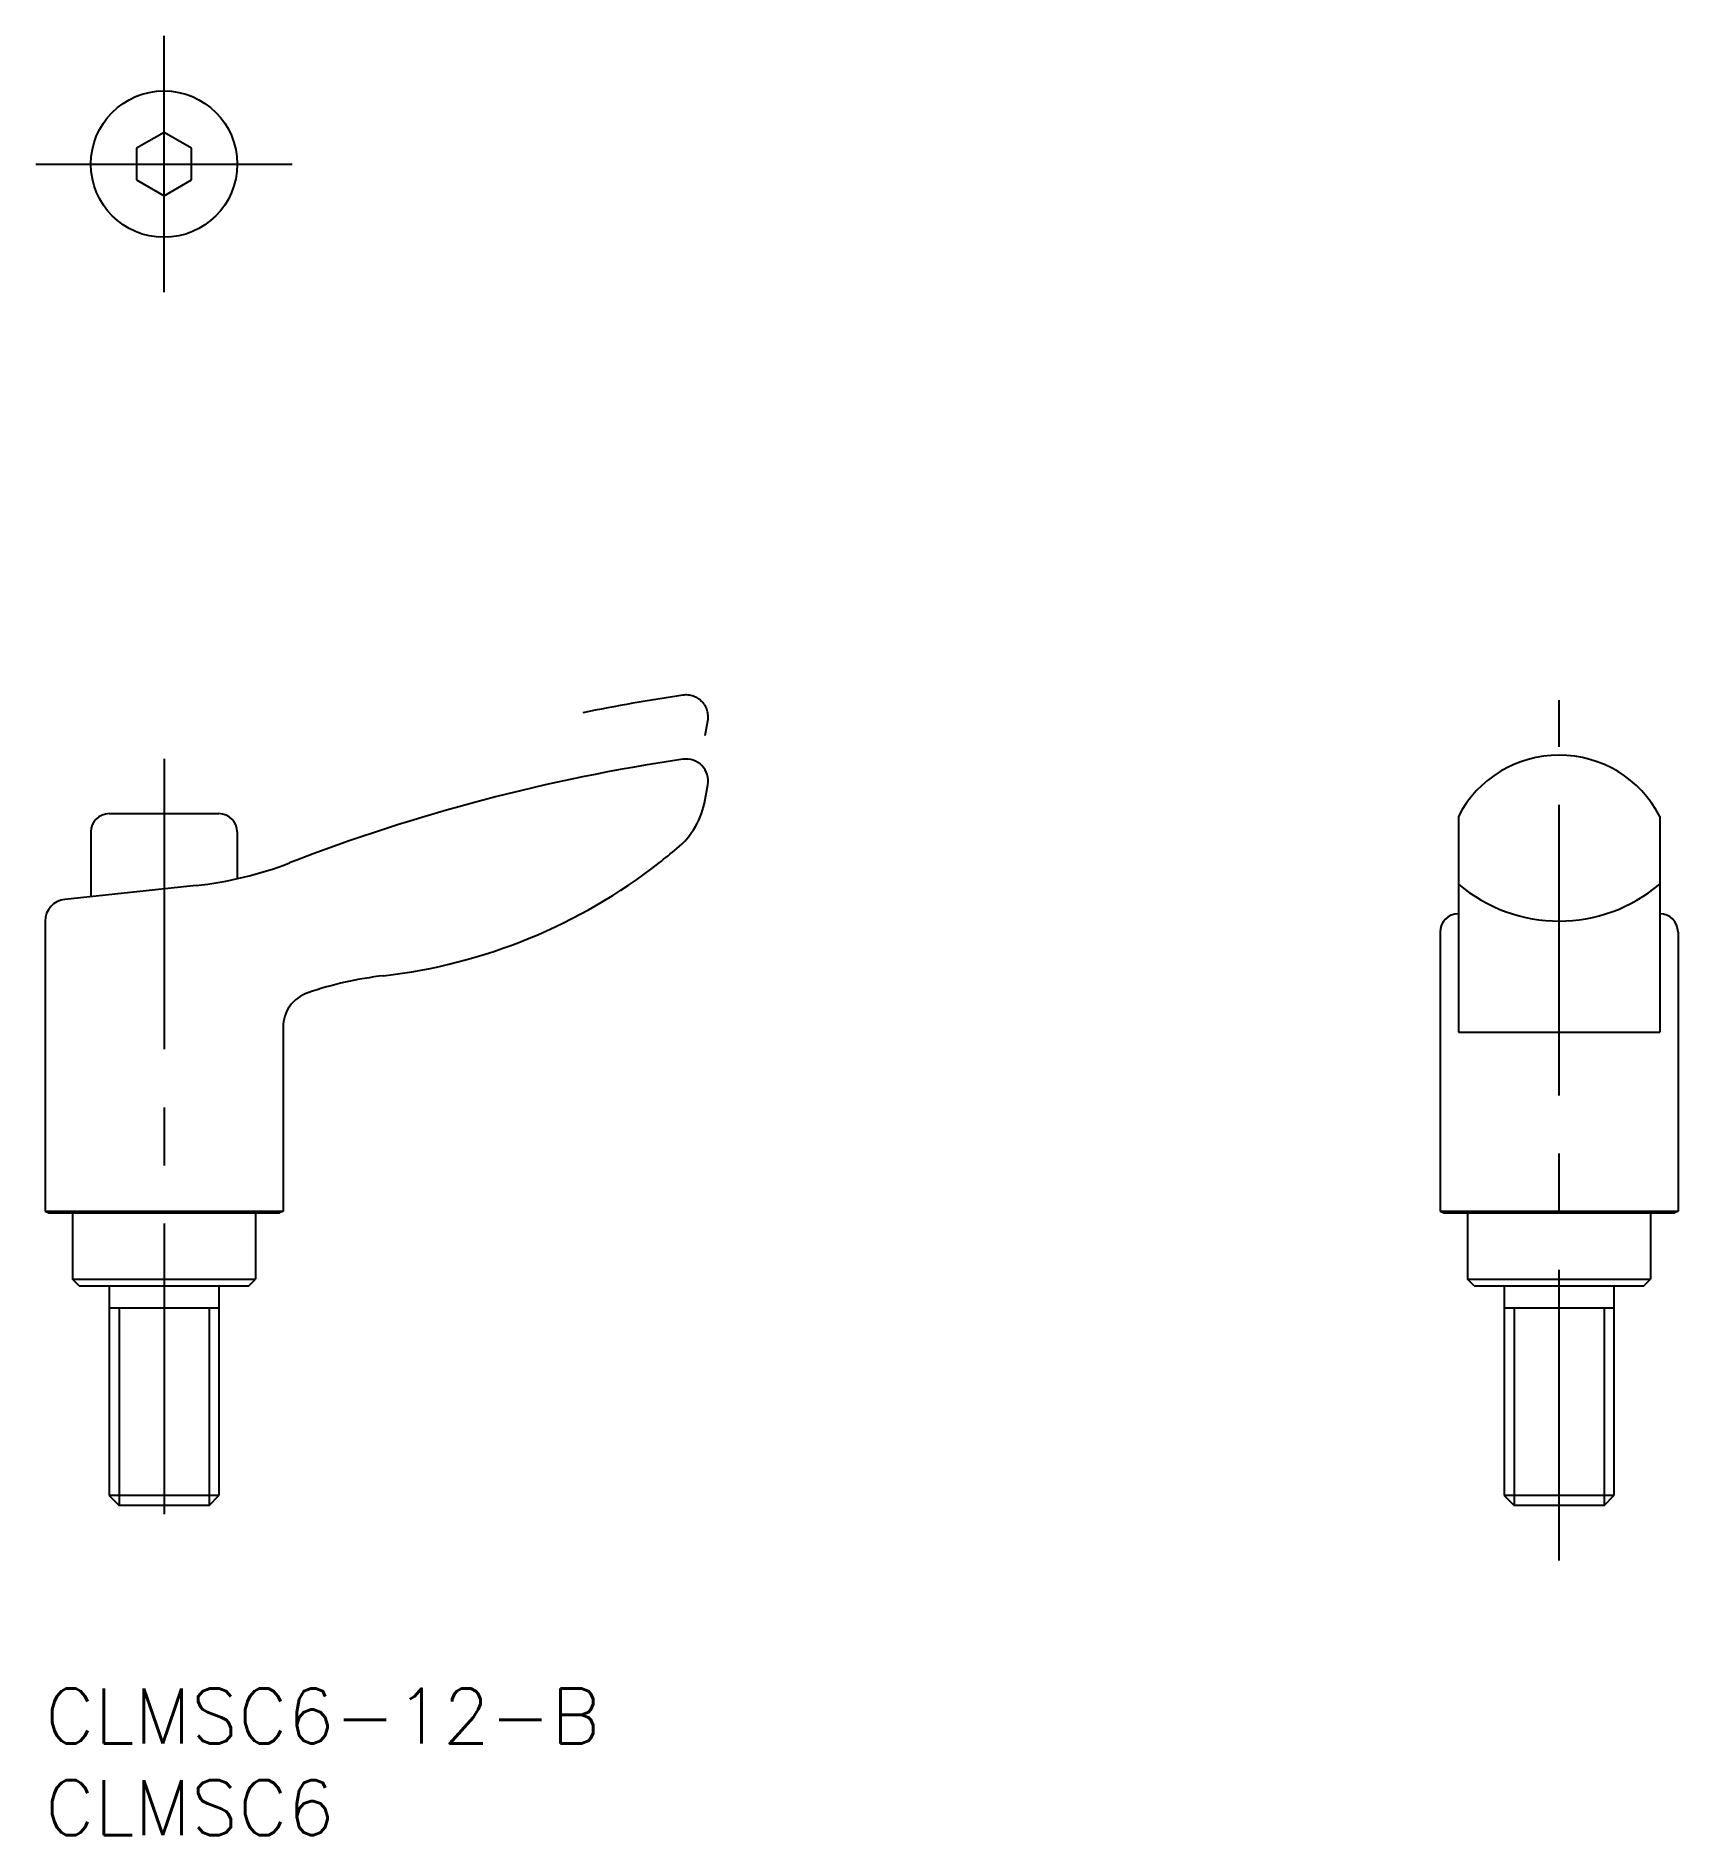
# Model space of a CAD drawing. Extents: x -0.5 to 89.2, y -8 to 90.3.
import ezdxf

# ---------------------------------------------------------------- set-up
doc = ezdxf.new("R2010")
doc.units = 0
doc.header["$LTSCALE"] = 0.5
doc.linetypes.add('CENTER', pattern=[50.8, 31.75, -6.35, 6.35, -6.35])
doc.linetypes.add('PHANTOM', pattern=[63.5, 31.75, -6.35, 6.35, -6.35, 6.35, -6.35])
for name, color, linetype in [('MSM_CENTER', 1, 'CENTER'), ('MSM_CONTINUOUS', 7, 'CONTINUOUS'), ('MSM_IMAGINARY', 6, 'PHANTOM'), ('MSM_NARROW', 5, 'CONTINUOUS'), ('MSM_PART_NUMBER', 7, 'CONTINUOUS')]:
    doc.layers.add(name, color=color, linetype=linetype)
doc.styles.get("Standard").update_dxf_attribs({"font": 'txt.shx', "height": 3, "bigfont": 'bigfont.shx'})

# ---------------------------------------------------------------- blocks, each defined once
blk = doc.blocks.new('*U2')
at = {"layer": 'MSM_PART_NUMBER'}
blk.add_text('CLMSC6-12-B', height=3, dxfattribs=at).set_placement((0, -3))
blk = doc.blocks.new('*U3')
at = {"layer": 'MSM_PART_NUMBER'}
blk.add_text('CLMSC6', height=3, dxfattribs=at).set_placement((0, -8))

msp = doc.modelspace()

# ---------------------------------------------------------------- linework, layer by layer
at = {"layer": 'MSM_CENTER'}
for p, q in [((6.5, 76.285133), (6.5, 90.285133)), ((-0.5, 83.285133), (13.5, 83.285133)), ((82.732009, 7), (82.732009, 54)), ((6.5, 50.8), (6.5, 7))]:
    msp.add_line(p, q, dxfattribs=at)
at = {"layer": 'MSM_CONTINUOUS'}
for p, q in [((6.5, 85.017184), (5, 84.151159)), ((8, 84.151159), (6.5, 85.017184)), ((5, 84.151159), (5, 82.419108)), ((8, 82.419108), (8, 84.151159)), ((5, 82.419108), (6.5, 81.553082)), ((6.5, 81.553082), (8, 82.419108)), ((36.071112, 48.567653), (36.213778, 49.376755)), ((3.5, 47.8), (9.5, 47.8)), ((77.227065, 47.647584), (77.227065, 35.865194)), ((88.236953, 47.647584), (88.236953, 35.865194)), ((2.5, 46.8), (2.5, 43.265294)), ((10.5, 46.8), (10.5, 44.285733)), ((8.245535, 43.874998), (1.07337, 43.113903)), ((0, 41.920604), (0, 26.085807)), ((76.232009, 41.329693), (76.232009, 26.085807)), ((89.232009, 41.329693), (89.232009, 26.085807)), ((13, 36.121805), (13, 26.085807)), ((77.227065, 35.865194), (88.236953, 35.865194)), ((0, 26.085807), (13, 26.085807)), ((0, 26.085807), (0.200763, 26)), ((0.200763, 26), (12.799237, 26)), ((1.5, 26), (1.5, 22.365856)), ((11.5, 26), (11.5, 22.365856)), ((13, 26.085807), (12.799237, 26)), ((76.232009, 26.085807), (89.232009, 26.085807)), ((76.232009, 26.085807), (76.432772, 26)), ((76.432772, 26), (89.031246, 26)), ((77.732009, 26), (77.732009, 22.365856)), ((87.732009, 26), (87.732009, 22.365856)), ((89.232009, 26.085807), (89.031246, 26)), ((1.5, 22.365856), (11.5, 22.365856)), ((1.865856, 22), (1.5, 22.365856)), ((1.865856, 22), (11.134144, 22)), ((3.5, 22), (3.5, 10.5415)), ((9.5, 22), (9.5, 10.5415)), ((11.134144, 22), (11.5, 22.365856)), ((77.732009, 22.365856), (87.732009, 22.365856)), ((78.097865, 22), (77.732009, 22.365856)), ((78.097865, 22), (87.366153, 22)), ((79.732009, 22), (79.732009, 10.5415)), ((85.732009, 22), (85.732009, 10.5415)), ((87.366153, 22), (87.732009, 22.365856)), ((3.5, 20.8), (9.5, 20.8)), ((79.732009, 20.8), (85.732009, 20.8)), ((9.5, 10.5415), (3.5, 10.5415)), ((3.5, 10.5415), (4.0415, 10)), ((8.9585, 10), (4.0415, 10)), ((8.9585, 10), (9.5, 10.5415)), ((85.732009, 10.5415), (79.732009, 10.5415)), ((79.732009, 10.5415), (80.273509, 10)), ((85.190509, 10), (80.273509, 10)), ((85.190509, 10), (85.732009, 10.5415))]:
    msp.add_line(p, q, dxfattribs=at)
msp.add_circle((6.5, 83.285133), 4, dxfattribs=at)
for centre, radius, start, end in [((49.405438, -48.163752), 100, 98.365079, 111.136234), ((35.032009, 49.585133), 1.2, 350, 98.365079), ((82.732009, 44.804006), 6.195994, 27.318608, 152.681392), ((31.639477, 49.34907), 4.5, 309.792036, 350), ((3.5, 46.8), 1, 90, 180), ((9.5, 46.8), 1, 0, 90), ((8.919374, 76.626293), 40, 308.021181, 309.792036), ((6.135029, 63.76333), 20, 276.057431, 291.136234), ((15.078901, 68.748462), 30, 276.544614, 308.021181), ((82.732009, 50.440508), 8.508648, 229.685545, 310.314455), ((1.2, 41.920604), 1.2, 96.057431, 180), ((77.232009, 41.329693), 1, 90.283244, 180), ((88.232009, 41.329693), 1, 0, 89.716756), ((20.777743, 19.074292), 20, 96.544614, 108.722549), ((15, 36.121805), 2, 108.722549, 180)]:
    msp.add_arc(centre, radius, start, end, dxfattribs=at)
at = {"layer": 'MSM_IMAGINARY'}
msp.add_line((36.071112, 52.067653), (36.213778, 52.876755), dxfattribs=at)
for centre, radius, start, end in [((49.405438, -44.663752), 100, 98.365079, 101.551029), ((35.032009, 53.085133), 1.2, 350, 98.365079)]:
    msp.add_arc(centre, radius, start, end, dxfattribs=at)
at = {"layer": 'MSM_NARROW'}
for p, q in [((4.0415, 20.8), (4.0415, 10)), ((8.9585, 20.8), (8.9585, 10)), ((80.273509, 20.8), (80.273509, 10)), ((85.190509, 20.8), (85.190509, 10))]:
    msp.add_line(p, q, dxfattribs=at)

# ---------------------------------------------------------------- block references
at = {"layer": 'MSM_CONTINUOUS'}
for name in ['*U2', '*U3']:
    msp.add_blockref(name, (0, 0), dxfattribs=at)

doc.saveas('drawing.dxf')
